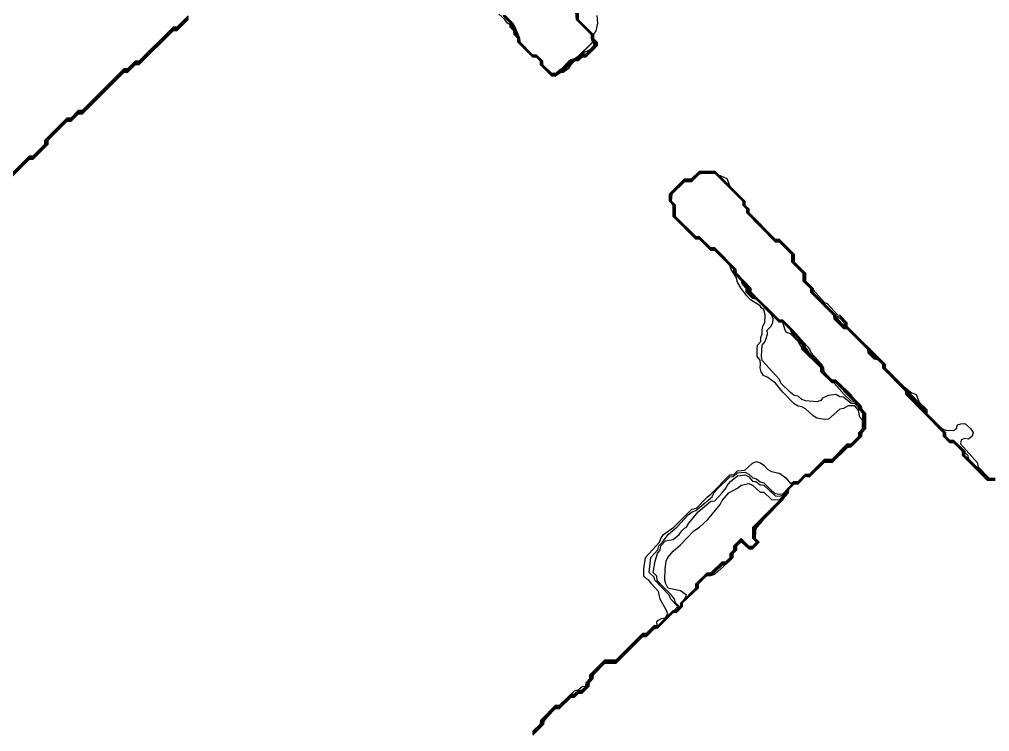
# Model space of a CAD drawing. Header units: metres. Extents: x 1651473 to 1651602, y 8211833 to 8211967.
# Drawn here: x 1651522.72 to 1651541.57, y 8211860.74 to 8211874.58 of the extents above; entities that cross this region are included whole.
import ezdxf

# ---------------------------------------------------------------- set-up
doc = ezdxf.new("R2010")
doc.units = ezdxf.units.M
doc.header["$MEASUREMENT"] = 0
doc.layers.add('Contour_Line_Minor', color=7, linetype='Continuous')

msp = doc.modelspace()

# ---------------------------------------------------------------- linework, layer by layer
at = {"layer": 'Contour_Line_Minor', "color": 36, "true_color": 0x804000}
for points in [[(1651526, 8211874.646, 155), (1651525.779, 8211874.425, 155), (1651525.706, 8211874.425, 155), (1651525.043, 8211873.765, 155), (1651524.97, 8211873.763, 155), (1651524.822, 8211873.615, 155), (1651524.749, 8211873.615, 155), (1651523.939, 8211872.806, 155), (1651523.866, 8211872.805, 155), (1651523.718, 8211872.658, 155), (1651523.645, 8211872.657, 155), (1651523.209, 8211872.222, 155), (1651523.208, 8211872.148, 155), (1651522.982, 8211871.922, 155), (1651522.909, 8211871.922, 155), (1651522.467, 8211871.48, 155)], [(1651533.939, 8211874.651, 151), (1651533.952, 8211874.504, 151), (1651533.92, 8211874.356, 151), (1651533.876, 8211874.289, 151), (1651533.876, 8211874.209, 151), (1651533.947, 8211874.136, 151), (1651533.946, 8211874.062, 151), (1651533.729, 8211873.844, 151), (1651533.656, 8211873.844, 151), (1651533.582, 8211873.77, 151), (1651533.507, 8211873.768, 151), (1651533.434, 8211873.694, 151), (1651533.387, 8211873.62, 151), (1651533.288, 8211873.548, 151), (1651533.242, 8211873.547, 151), (1651533.14, 8211873.475, 151), (1651533.067, 8211873.475, 151), (1651532.847, 8211873.694, 151), (1651532.847, 8211873.768, 151), (1651532.772, 8211873.842, 151), (1651532.699, 8211873.843, 151), (1651532.405, 8211874.136, 151), (1651532.405, 8211874.209, 151), (1651532.332, 8211874.283, 151), (1651532.331, 8211874.356, 151), (1651532.257, 8211874.43, 151), (1651532.257, 8211874.469, 151), (1651532.207, 8211874.504, 151), (1651532.157, 8211874.577, 151), (1651532.036, 8211874.677, 151)], [(1651533.576, 8211874.725, 151.5), (1651533.578, 8211874.577, 151.5), (1651533.871, 8211874.283, 151.5), (1651533.87, 8211874.209, 151.5), (1651533.935, 8211874.136, 151.5), (1651533.935, 8211874.062, 151.5), (1651533.729, 8211873.856, 151.5), (1651533.656, 8211873.856, 151.5), (1651533.582, 8211873.782, 151.5), (1651533.492, 8211873.768, 151.5), (1651533.288, 8211873.563, 151.5), (1651533.214, 8211873.553, 151.5), (1651533.14, 8211873.481, 151.5), (1651533.067, 8211873.481, 151.5), (1651532.852, 8211873.694, 151.5), (1651532.852, 8211873.768, 151.5), (1651532.772, 8211873.848, 151.5), (1651532.699, 8211873.848, 151.5), (1651532.411, 8211874.136, 151.5), (1651532.41, 8211874.209, 151.5), (1651532.344, 8211874.283, 151.5), (1651532.338, 8211874.356, 151.5), (1651532.27, 8211874.43, 151.5), (1651532.263, 8211874.504, 151.5), (1651532.116, 8211874.651, 151.5)], [(1651533.569, 8211874.725, 152), (1651533.573, 8211874.577, 152), (1651533.865, 8211874.283, 152), (1651533.865, 8211874.209, 152), (1651533.924, 8211874.136, 152), (1651533.924, 8211874.062, 152), (1651533.729, 8211873.868, 152), (1651533.656, 8211873.868, 152), (1651533.582, 8211873.794, 152), (1651533.477, 8211873.768, 152), (1651533.288, 8211873.578, 152), (1651533.214, 8211873.559, 152), (1651533.14, 8211873.487, 152), (1651533.067, 8211873.487, 152), (1651532.858, 8211873.694, 152), (1651532.858, 8211873.768, 152), (1651532.772, 8211873.853, 152), (1651532.699, 8211873.854, 152), (1651532.416, 8211874.136, 152), (1651532.416, 8211874.209, 152), (1651532.356, 8211874.283, 152), (1651532.344, 8211874.356, 152), (1651532.282, 8211874.43, 152), (1651532.27, 8211874.504, 152), (1651532.123, 8211874.651, 152)], [(1651533.561, 8211874.725, 152.5), (1651533.567, 8211874.577, 152.5), (1651533.859, 8211874.283, 152.5), (1651533.859, 8211874.209, 152.5), (1651533.913, 8211874.136, 152.5), (1651533.912, 8211874.062, 152.5), (1651533.729, 8211873.88, 152.5), (1651533.656, 8211873.88, 152.5), (1651533.582, 8211873.806, 152.5), (1651533.463, 8211873.768, 152.5), (1651533.288, 8211873.593, 152.5), (1651533.214, 8211873.565, 152.5), (1651533.14, 8211873.493, 152.5), (1651533.067, 8211873.493, 152.5), (1651532.863, 8211873.694, 152.5), (1651532.863, 8211873.768, 152.5), (1651532.772, 8211873.859, 152.5), (1651532.699, 8211873.859, 152.5), (1651532.422, 8211874.136, 152.5), (1651532.421, 8211874.209, 152.5), (1651532.404, 8211874.247, 152.5), (1651532.368, 8211874.283, 152.5), (1651532.35, 8211874.356, 152.5), (1651532.294, 8211874.43, 152.5), (1651532.276, 8211874.504, 152.5), (1651532.129, 8211874.651, 152.5)], [(1651533.554, 8211874.725, 153), (1651533.561, 8211874.577, 153), (1651533.853, 8211874.283, 153), (1651533.853, 8211874.209, 153), (1651533.901, 8211874.136, 153), (1651533.901, 8211874.062, 153), (1651533.729, 8211873.892, 153), (1651533.656, 8211873.892, 153), (1651533.582, 8211873.819, 153), (1651533.448, 8211873.768, 153), (1651533.288, 8211873.607, 153), (1651533.214, 8211873.572, 153), (1651533.14, 8211873.499, 153), (1651533.067, 8211873.499, 153), (1651532.869, 8211873.694, 153), (1651532.868, 8211873.768, 153), (1651532.772, 8211873.864, 153), (1651532.699, 8211873.864, 153), (1651532.427, 8211874.136, 153), (1651532.427, 8211874.209, 153), (1651532.404, 8211874.259, 153), (1651532.38, 8211874.283, 153), (1651532.357, 8211874.356, 153), (1651532.306, 8211874.43, 153), (1651532.283, 8211874.504, 153), (1651532.136, 8211874.651, 153)], [(1651533.547, 8211874.725, 153.5), (1651533.555, 8211874.577, 153.5), (1651533.848, 8211874.283, 153.5), (1651533.847, 8211874.209, 153.5), (1651533.89, 8211874.136, 153.5), (1651533.889, 8211874.062, 153.5), (1651533.729, 8211873.904, 153.5), (1651533.656, 8211873.904, 153.5), (1651533.582, 8211873.831, 153.5), (1651533.433, 8211873.768, 153.5), (1651533.286, 8211873.62, 153.5), (1651533.214, 8211873.578, 153.5), (1651533.14, 8211873.505, 153.5), (1651533.067, 8211873.505, 153.5), (1651532.874, 8211873.694, 153.5), (1651532.874, 8211873.768, 153.5), (1651532.772, 8211873.869, 153.5), (1651532.699, 8211873.87, 153.5), (1651532.432, 8211874.136, 153.5), (1651532.432, 8211874.209, 153.5), (1651532.363, 8211874.356, 153.5), (1651532.289, 8211874.504, 153.5), (1651532.142, 8211874.651, 153.5)], [(1651533.54, 8211874.725, 154), (1651533.55, 8211874.577, 154), (1651533.842, 8211874.283, 154), (1651533.842, 8211874.209, 154), (1651533.878, 8211874.136, 154), (1651533.878, 8211874.062, 154), (1651533.803, 8211873.988, 154), (1651533.656, 8211873.916, 154), (1651533.58, 8211873.841, 154), (1651533.422, 8211873.768, 154), (1651533.275, 8211873.62, 154), (1651533.214, 8211873.584, 154), (1651533.14, 8211873.511, 154), (1651533.067, 8211873.512, 154), (1651532.88, 8211873.694, 154), (1651532.879, 8211873.768, 154), (1651532.772, 8211873.875, 154), (1651532.699, 8211873.875, 154), (1651532.438, 8211874.136, 154), (1651532.437, 8211874.209, 154), (1651532.37, 8211874.356, 154), (1651532.295, 8211874.504, 154), (1651532.149, 8211874.651, 154)], [(1651533.532, 8211874.725, 154.5), (1651533.544, 8211874.577, 154.5), (1651533.836, 8211874.283, 154.5), (1651533.836, 8211874.209, 154.5), (1651533.867, 8211874.136, 154.5), (1651533.571, 8211873.841, 154.5), (1651533.41, 8211873.768, 154.5), (1651533.265, 8211873.62, 154.5), (1651533.214, 8211873.591, 154.5), (1651533.14, 8211873.518, 154.5), (1651533.067, 8211873.518, 154.5), (1651532.885, 8211873.694, 154.5), (1651532.885, 8211873.768, 154.5), (1651532.772, 8211873.88, 154.5), (1651532.699, 8211873.881, 154.5), (1651532.443, 8211874.136, 154.5), (1651532.443, 8211874.209, 154.5), (1651532.344, 8211874.43, 154.5), (1651532.302, 8211874.504, 154.5), (1651532.155, 8211874.651, 154.5)], [(1651533.525, 8211874.725, 155), (1651533.538, 8211874.577, 155), (1651533.83, 8211874.283, 155), (1651533.83, 8211874.209, 155), (1651533.856, 8211874.136, 155), (1651533.561, 8211873.841, 155), (1651533.508, 8211873.812, 155), (1651533.435, 8211873.794, 155), (1651533.399, 8211873.768, 155), (1651533.254, 8211873.62, 155), (1651533.214, 8211873.597, 155), (1651533.14, 8211873.524, 155), (1651533.067, 8211873.524, 155), (1651532.89, 8211873.694, 155), (1651532.89, 8211873.768, 155), (1651532.772, 8211873.886, 155), (1651532.699, 8211873.886, 155), (1651532.449, 8211874.136, 155), (1651532.448, 8211874.209, 155), (1651532.357, 8211874.43, 155), (1651532.308, 8211874.504, 155), (1651532.162, 8211874.651, 155)], [(1651526, 8211874.638, 154.5), (1651525.779, 8211874.417, 154.5), (1651525.706, 8211874.417, 154.5), (1651525.043, 8211873.756, 154.5), (1651524.97, 8211873.754, 154.5), (1651524.822, 8211873.607, 154.5), (1651524.749, 8211873.606, 154.5), (1651523.939, 8211872.798, 154.5), (1651523.866, 8211872.797, 154.5), (1651523.718, 8211872.649, 154.5), (1651523.645, 8211872.649, 154.5), (1651523.217, 8211872.222, 154.5), (1651523.217, 8211872.148, 154.5), (1651522.982, 8211871.914, 154.5), (1651522.909, 8211871.913, 154.5), (1651522.467, 8211871.472, 154.5)], [(1651526, 8211874.629, 154), (1651525.779, 8211874.409, 154), (1651525.706, 8211874.408, 154), (1651525.043, 8211873.747, 154), (1651524.97, 8211873.746, 154), (1651524.822, 8211873.599, 154), (1651524.749, 8211873.598, 154), (1651523.939, 8211872.79, 154), (1651523.866, 8211872.789, 154), (1651523.718, 8211872.641, 154), (1651523.645, 8211872.641, 154), (1651523.226, 8211872.222, 154), (1651523.225, 8211872.148, 154), (1651522.982, 8211871.905, 154), (1651522.909, 8211871.905, 154), (1651522.467, 8211871.464, 154)], [(1651526, 8211874.621, 153.5), (1651525.779, 8211874.4, 153.5), (1651525.706, 8211874.4, 153.5), (1651525.043, 8211873.739, 153.5), (1651524.97, 8211873.738, 153.5), (1651524.822, 8211873.59, 153.5), (1651524.749, 8211873.59, 153.5), (1651523.939, 8211872.781, 153.5), (1651523.866, 8211872.78, 153.5), (1651523.718, 8211872.633, 153.5), (1651523.645, 8211872.633, 153.5), (1651523.234, 8211872.222, 153.5), (1651523.234, 8211872.148, 153.5), (1651522.982, 8211871.897, 153.5), (1651522.909, 8211871.897, 153.5), (1651522.467, 8211871.456, 153.5)], [(1651526, 8211874.612, 153), (1651525.779, 8211874.392, 153), (1651525.706, 8211874.392, 153), (1651525.043, 8211873.73, 153), (1651524.97, 8211873.729, 153), (1651524.822, 8211873.582, 153), (1651524.749, 8211873.581, 153), (1651523.939, 8211872.773, 153), (1651523.866, 8211872.772, 153), (1651523.718, 8211872.625, 153), (1651523.645, 8211872.625, 153), (1651523.242, 8211872.222, 153), (1651523.242, 8211872.148, 153), (1651522.982, 8211871.888, 153), (1651522.909, 8211871.888, 153), (1651522.467, 8211871.448, 153)], [(1651526, 8211874.604, 152.5), (1651525.779, 8211874.383, 152.5), (1651525.706, 8211874.383, 152.5), (1651525.043, 8211873.722, 152.5), (1651524.97, 8211873.721, 152.5), (1651524.822, 8211873.573, 152.5), (1651524.749, 8211873.573, 152.5), (1651523.939, 8211872.764, 152.5), (1651523.866, 8211872.764, 152.5), (1651523.718, 8211872.617, 152.5), (1651523.645, 8211872.616, 152.5), (1651523.251, 8211872.222, 152.5), (1651523.25, 8211872.148, 152.5), (1651522.982, 8211871.88, 152.5), (1651522.909, 8211871.88, 152.5), (1651522.467, 8211871.439, 152.5)], [(1651526, 8211874.596, 152), (1651525.779, 8211874.375, 152), (1651525.706, 8211874.375, 152), (1651525.043, 8211873.713, 152), (1651524.97, 8211873.712, 152), (1651524.822, 8211873.565, 152), (1651524.749, 8211873.565, 152), (1651523.939, 8211872.756, 152), (1651523.866, 8211872.756, 152), (1651523.718, 8211872.608, 152), (1651523.645, 8211872.608, 152), (1651523.259, 8211872.222, 152), (1651523.259, 8211872.148, 152), (1651522.982, 8211871.872, 152), (1651522.909, 8211871.871, 152), (1651522.467, 8211871.431, 152)], [(1651526, 8211874.587, 151.5), (1651525.779, 8211874.367, 151.5), (1651525.706, 8211874.367, 151.5), (1651525.043, 8211873.704, 151.5), (1651524.97, 8211873.704, 151.5), (1651524.822, 8211873.557, 151.5), (1651524.749, 8211873.556, 151.5), (1651523.939, 8211872.747, 151.5), (1651523.866, 8211872.747, 151.5), (1651523.718, 8211872.6, 151.5), (1651523.645, 8211872.6, 151.5), (1651523.267, 8211872.222, 151.5), (1651523.267, 8211872.148, 151.5), (1651522.982, 8211871.863, 151.5), (1651522.909, 8211871.863, 151.5), (1651522.467, 8211871.423, 151.5)], [(1651526, 8211874.579, 151), (1651525.779, 8211874.358, 151), (1651525.706, 8211874.358, 151), (1651525.043, 8211873.696, 151), (1651524.97, 8211873.695, 151), (1651524.822, 8211873.548, 151), (1651524.749, 8211873.548, 151), (1651523.939, 8211872.739, 151), (1651523.866, 8211872.739, 151), (1651523.718, 8211872.592, 151), (1651523.645, 8211872.592, 151), (1651523.276, 8211872.222, 151), (1651523.276, 8211872.148, 151), (1651522.982, 8211871.855, 151), (1651522.909, 8211871.855, 151), (1651522.467, 8211871.415, 151)], [(1651532.694, 8211860.739, 151), (1651532.846, 8211860.891, 151), (1651532.851, 8211860.96, 151), (1651533.14, 8211861.251, 151), (1651533.214, 8211861.251, 151), (1651533.508, 8211861.533, 151), (1651533.581, 8211861.549, 151), (1651533.656, 8211861.616, 151), (1651533.729, 8211861.623, 151), (1651533.731, 8211861.696, 151), (1651533.805, 8211861.769, 151), (1651533.806, 8211861.843, 151), (1651534.097, 8211862.134, 151), (1651534.318, 8211862.134, 151), (1651534.833, 8211862.65, 151), (1651534.907, 8211862.65, 151), (1651535.054, 8211862.798, 151), (1651535.112, 8211862.8, 151), (1651535.107, 8211862.874, 151), (1651535.128, 8211862.901, 151), (1651535.201, 8211862.937, 151), (1651535.275, 8211862.947, 151), (1651535.319, 8211863.021, 151), (1651535.296, 8211863.094, 151), (1651535.171, 8211863.315, 151), (1651535.141, 8211863.462, 151), (1651535.002, 8211863.61, 151), (1651534.951, 8211863.683, 151), (1651534.907, 8211863.706, 151), (1651534.858, 8211863.757, 151), (1651534.855, 8211863.904, 151), (1651534.887, 8211864.125, 151), (1651535.157, 8211864.419, 151), (1651535.182, 8211864.493, 151), (1651535.238, 8211864.567, 151), (1651535.436, 8211864.714, 151), (1651535.79, 8211865.064, 151), (1651535.875, 8211865.082, 151), (1651536.085, 8211865.292, 151), (1651536.158, 8211865.351, 151), (1651536.526, 8211865.726, 151), (1651536.6, 8211865.73, 151), (1651536.674, 8211865.804, 151), (1651536.817, 8211865.818, 151), (1651536.968, 8211865.956, 151), (1651537.042, 8211865.985, 151), (1651537.121, 8211865.965, 151), (1651537.189, 8211865.917, 151), (1651537.262, 8211865.834, 151), (1651537.336, 8211865.791, 151), (1651537.483, 8211865.761, 151), (1651537.518, 8211865.744, 151), (1651537.615, 8211865.671, 151), (1651537.704, 8211865.559, 151), (1651537.778, 8211865.597, 151), (1651537.851, 8211865.596, 151), (1651537.998, 8211865.743, 151), (1651538.072, 8211865.742, 151), (1651538.367, 8211866.036, 151), (1651538.514, 8211866.036, 151), (1651538.808, 8211866.331, 151), (1651538.882, 8211866.331, 151), (1651539.031, 8211866.48, 151), (1651539.031, 8211866.554, 151), (1651539.104, 8211866.628, 151), (1651539.103, 8211866.792, 151), (1651539.051, 8211866.848, 151), (1651539.029, 8211866.977, 151), (1651538.955, 8211867.07, 151), (1651538.824, 8211867.069, 151), (1651538.735, 8211867.02, 151), (1651538.661, 8211867.004, 151), (1651538.44, 8211866.809, 151), (1651538.367, 8211866.807, 151), (1651538.219, 8211866.831, 151), (1651538.146, 8211866.876, 151), (1651537.998, 8211867.012, 151), (1651537.925, 8211867.052, 151), (1651537.851, 8211867.063, 151), (1651537.778, 8211867.107, 151), (1651537.557, 8211867.334, 151), (1651537.415, 8211867.511, 151), (1651537.262, 8211867.617, 151), (1651537.179, 8211867.658, 151), (1651537.135, 8211867.732, 151), (1651537.116, 8211867.805, 151), (1651537.123, 8211867.879, 151), (1651537.115, 8211867.956, 151), (1651537.058, 8211868.026, 151), (1651537.058, 8211868.173, 151), (1651537.065, 8211868.247, 151), (1651537.129, 8211868.321, 151), (1651537.128, 8211868.394, 151), (1651537.152, 8211868.468, 151), (1651537.153, 8211868.541, 151), (1651537.169, 8211868.615, 151), (1651537.203, 8211868.689, 151), (1651537.213, 8211868.836, 151), (1651537.189, 8211868.935, 151), (1651537.132, 8211868.983, 151), (1651537.115, 8211869.013, 151), (1651536.927, 8211869.13, 151), (1651536.858, 8211869.204, 151), (1651536.747, 8211869.351, 151), (1651536.674, 8211869.474, 151), (1651536.649, 8211869.572, 151), (1651536.555, 8211869.719, 151), (1651536.526, 8211869.793, 151), (1651536.232, 8211870.088, 151), (1651536.158, 8211870.089, 151), (1651535.937, 8211870.309, 151), (1651535.864, 8211870.309, 151), (1651535.425, 8211870.75, 151), (1651535.424, 8211870.97, 151), (1651535.351, 8211871.044, 151), (1651535.351, 8211871.191, 151), (1651535.643, 8211871.483, 151), (1651535.79, 8211871.484, 151), (1651535.937, 8211871.631, 151), (1651536.232, 8211871.632, 151), (1651536.305, 8211871.559, 151), (1651536.469, 8211871.486, 151), (1651536.526, 8211871.339, 151), (1651536.82, 8211871.044, 151), (1651536.82, 8211870.97, 151), (1651536.894, 8211870.897, 151), (1651536.894, 8211870.823, 151), (1651537.41, 8211870.306, 151), (1651537.483, 8211870.306, 151), (1651537.775, 8211870.014, 151), (1651537.775, 8211869.866, 151), (1651537.996, 8211869.646, 151), (1651537.996, 8211869.498, 151), (1651538.144, 8211869.351, 151), (1651538.146, 8211869.321, 151), (1651538.367, 8211869.075, 151), (1651538.415, 8211869.057, 151), (1651538.621, 8211868.836, 151), (1651538.661, 8211868.832, 151), (1651538.799, 8211868.689, 151), (1651538.802, 8211868.615, 151), (1651539.543, 8211867.879, 151), (1651539.544, 8211867.805, 151), (1651539.912, 8211867.436, 151), (1651540.06, 8211867.321, 151), (1651540.146, 8211867.29, 151), (1651540.206, 8211867.143, 151), (1651540.352, 8211866.996, 151), (1651540.353, 8211866.922, 151), (1651540.648, 8211866.627, 151), (1651540.722, 8211866.597, 151), (1651540.869, 8211866.587, 151), (1651540.932, 8211866.628, 151), (1651540.951, 8211866.701, 151), (1651541.016, 8211866.722, 151), (1651541.09, 8211866.728, 151), (1651541.204, 8211866.628, 151), (1651541.256, 8211866.554, 151), (1651541.237, 8211866.479, 151), (1651541.164, 8211866.423, 151), (1651541.09, 8211866.434, 151), (1651541.024, 8211866.407, 151), (1651541.009, 8211866.333, 151), (1651541.338, 8211865.965, 151), (1651541.347, 8211865.891, 151), (1651541.561, 8211865.671, 151), (1651541.679, 8211865.666, 151)], [(1651532.699, 8211860.731, 151.5), (1651532.854, 8211860.886, 151.5), (1651532.86, 8211860.96, 151.5), (1651533.14, 8211861.243, 151.5), (1651533.214, 8211861.243, 151.5), (1651533.435, 8211861.464, 151.5), (1651533.508, 8211861.474, 151.5), (1651533.582, 8211861.54, 151.5), (1651533.656, 8211861.548, 151.5), (1651533.737, 8211861.622, 151.5), (1651533.739, 8211861.696, 151.5), (1651533.813, 8211861.769, 151.5), (1651533.814, 8211861.843, 151.5), (1651534.097, 8211862.125, 151.5), (1651534.318, 8211862.126, 151.5), (1651534.833, 8211862.642, 151.5), (1651534.907, 8211862.643, 151.5), (1651535.054, 8211862.791, 151.5), (1651535.128, 8211862.795, 151.5), (1651535.422, 8211863.09, 151.5), (1651535.447, 8211863.094, 151.5), (1651535.514, 8211863.168, 151.5), (1651535.378, 8211863.315, 151.5), (1651535.349, 8211863.389, 151.5), (1651535.069, 8211863.683, 151.5), (1651535.054, 8211863.738, 151.5), (1651534.959, 8211863.83, 151.5), (1651534.992, 8211864.125, 151.5), (1651535.128, 8211864.272, 151.5), (1651535.149, 8211864.346, 151.5), (1651535.219, 8211864.419, 151.5), (1651535.328, 8211864.567, 151.5), (1651535.496, 8211864.715, 151.5), (1651535.717, 8211864.952, 151.5), (1651535.791, 8211865.008, 151.5), (1651535.864, 8211865.033, 151.5), (1651536.18, 8211865.303, 151.5), (1651536.218, 8211865.376, 151.5), (1651536.283, 8211865.45, 151.5), (1651536.526, 8211865.688, 151.5), (1651536.6, 8211865.698, 151.5), (1651536.674, 8211865.77, 151.5), (1651536.821, 8211865.78, 151.5), (1651536.894, 8211865.744, 151.5), (1651536.972, 8211865.671, 151.5), (1651537.042, 8211865.652, 151.5), (1651537.115, 8211865.591, 151.5), (1651537.189, 8211865.574, 151.5), (1651537.336, 8211865.426, 151.5), (1651537.41, 8211865.368, 151.5), (1651537.483, 8211865.351, 151.5), (1651537.557, 8211865.357, 151.5), (1651537.778, 8211865.591, 151.5), (1651537.851, 8211865.591, 151.5), (1651537.998, 8211865.738, 151.5), (1651538.072, 8211865.735, 151.5), (1651538.367, 8211866.028, 151.5), (1651538.514, 8211866.027, 151.5), (1651538.808, 8211866.322, 151.5), (1651538.882, 8211866.323, 151.5), (1651539.038, 8211866.48, 151.5), (1651539.039, 8211866.554, 151.5), (1651539.112, 8211866.628, 151.5), (1651539.109, 8211866.922, 151.5), (1651539.038, 8211866.996, 151.5), (1651539.029, 8211867.037, 151.5), (1651538.955, 8211867.112, 151.5), (1651538.882, 8211867.112, 151.5), (1651538.735, 8211867.236, 151.5), (1651538.661, 8211867.246, 151.5), (1651538.587, 8211867.291, 151.5), (1651538.44, 8211867.272, 151.5), (1651538.324, 8211867.216, 151.5), (1651538.293, 8211867.175, 151.5), (1651538.219, 8211867.146, 151.5), (1651537.998, 8211867.168, 151.5), (1651537.925, 8211867.195, 151.5), (1651537.851, 8211867.255, 151.5), (1651537.778, 8211867.269, 151.5), (1651537.704, 8211867.327, 151.5), (1651537.52, 8211867.511, 151.5), (1651537.494, 8211867.584, 151.5), (1651537.155, 8211867.953, 151.5), (1651537.14, 8211868.026, 151.5), (1651537.153, 8211868.247, 151.5), (1651537.214, 8211868.321, 151.5), (1651537.241, 8211868.394, 151.5), (1651537.258, 8211868.468, 151.5), (1651537.253, 8211868.541, 151.5), (1651537.332, 8211868.615, 151.5), (1651537.364, 8211868.689, 151.5), (1651537.371, 8211868.762, 151.5), (1651537.338, 8211868.836, 151.5), (1651537.042, 8211869.136, 151.5), (1651536.968, 8211869.153, 151.5), (1651536.845, 8211869.277, 151.5), (1651536.841, 8211869.351, 151.5), (1651536.771, 8211869.425, 151.5), (1651536.753, 8211869.498, 151.5), (1651536.607, 8211869.646, 151.5), (1651536.604, 8211869.719, 151.5), (1651536.387, 8211869.94, 151.5), (1651536.232, 8211870.095, 151.5), (1651536.158, 8211870.095, 151.5), (1651535.937, 8211870.314, 151.5), (1651535.864, 8211870.316, 151.5), (1651535.43, 8211870.75, 151.5), (1651535.43, 8211870.97, 151.5), (1651535.356, 8211871.044, 151.5), (1651535.358, 8211871.191, 151.5), (1651535.643, 8211871.476, 151.5), (1651535.79, 8211871.477, 151.5), (1651535.937, 8211871.624, 151.5), (1651536.232, 8211871.627, 151.5), (1651536.814, 8211871.044, 151.5), (1651536.815, 8211870.97, 151.5), (1651536.888, 8211870.897, 151.5), (1651536.889, 8211870.823, 151.5), (1651537.41, 8211870.3, 151.5), (1651537.483, 8211870.299, 151.5), (1651537.768, 8211870.014, 151.5), (1651537.769, 8211869.866, 151.5), (1651537.99, 8211869.646, 151.5), (1651537.99, 8211869.498, 151.5), (1651538.137, 8211869.351, 151.5), (1651538.142, 8211869.277, 151.5), (1651538.582, 8211868.836, 151.5), (1651538.587, 8211868.816, 151.5), (1651538.661, 8211868.801, 151.5), (1651538.771, 8211868.689, 151.5), (1651538.782, 8211868.615, 151.5), (1651538.808, 8211868.607, 151.5), (1651539.176, 8211868.24, 151.5), (1651539.242, 8211868.173, 151.5), (1651539.25, 8211868.14, 151.5), (1651539.363, 8211868.026, 151.5), (1651539.397, 8211868.017, 151.5), (1651539.537, 8211867.879, 151.5), (1651539.538, 8211867.805, 151.5), (1651540.337, 8211866.996, 151.5), (1651540.347, 8211866.922, 151.5), (1651540.716, 8211866.554, 151.5), (1651540.716, 8211866.48, 151.5), (1651540.796, 8211866.401, 151.5), (1651540.869, 8211866.401, 151.5), (1651541.09, 8211866.186, 151.5), (1651541.09, 8211866.164, 151.5), (1651541.144, 8211866.112, 151.5), (1651541.163, 8211866.039, 151.5), (1651541.532, 8211865.669, 151.5), (1651541.679, 8211865.66, 151.5)], [(1651532.699, 8211860.723, 152), (1651532.862, 8211860.886, 152), (1651532.869, 8211860.96, 152), (1651533.14, 8211861.235, 152), (1651533.214, 8211861.235, 152), (1651533.435, 8211861.456, 152), (1651533.508, 8211861.465, 152), (1651533.582, 8211861.532, 152), (1651533.656, 8211861.539, 152), (1651533.746, 8211861.622, 152), (1651533.748, 8211861.696, 152), (1651533.821, 8211861.769, 152), (1651533.823, 8211861.843, 152), (1651534.097, 8211862.117, 152), (1651534.318, 8211862.119, 152), (1651534.833, 8211862.634, 152), (1651534.907, 8211862.635, 152), (1651535.054, 8211862.783, 152), (1651535.128, 8211862.79, 152), (1651535.422, 8211863.085, 152), (1651535.478, 8211863.094, 152), (1651535.548, 8211863.168, 152), (1651535.473, 8211863.242, 152), (1651535.448, 8211863.315, 152), (1651535.392, 8211863.389, 152), (1651535.171, 8211863.61, 152), (1651535.113, 8211863.683, 152), (1651535.105, 8211863.757, 152), (1651535.034, 8211863.83, 152), (1651535.076, 8211864.051, 152), (1651535.118, 8211864.198, 152), (1651535.174, 8211864.272, 152), (1651535.183, 8211864.346, 152), (1651535.275, 8211864.445, 152), (1651535.422, 8211864.47, 152), (1651535.542, 8211864.567, 152), (1651535.593, 8211864.64, 152), (1651535.643, 8211864.692, 152), (1651535.683, 8211864.714, 152), (1651535.729, 8211864.787, 152), (1651535.91, 8211865.008, 152), (1651536.158, 8211865.219, 152), (1651536.232, 8211865.225, 152), (1651536.379, 8211865.376, 152), (1651536.453, 8211865.475, 152), (1651536.471, 8211865.523, 152), (1651536.54, 8211865.597, 152), (1651536.674, 8211865.712, 152), (1651536.821, 8211865.731, 152), (1651536.894, 8211865.692, 152), (1651536.968, 8211865.607, 152), (1651537.028, 8211865.597, 152), (1651537.115, 8211865.534, 152), (1651537.189, 8211865.527, 152), (1651537.41, 8211865.318, 152), (1651537.483, 8211865.315, 152), (1651537.557, 8211865.331, 152), (1651537.63, 8211865.402, 152), (1651537.641, 8211865.45, 152), (1651537.778, 8211865.585, 152), (1651537.851, 8211865.586, 152), (1651537.998, 8211865.732, 152), (1651538.072, 8211865.728, 152), (1651538.367, 8211866.02, 152), (1651538.514, 8211866.019, 152), (1651538.808, 8211866.313, 152), (1651538.882, 8211866.316, 152), (1651539.046, 8211866.48, 152), (1651539.047, 8211866.554, 152), (1651539.12, 8211866.628, 152), (1651539.117, 8211866.922, 152), (1651539.047, 8211866.996, 152), (1651539.031, 8211867.069, 152), (1651538.955, 8211867.145, 152), (1651538.882, 8211867.158, 152), (1651538.745, 8211867.29, 152), (1651538.552, 8211867.511, 152), (1651538.514, 8211867.513, 152), (1651538.294, 8211867.732, 152), (1651538.293, 8211867.806, 152), (1651537.925, 8211868.173, 152), (1651537.925, 8211868.202, 152), (1651537.851, 8211868.321, 152), (1651537.704, 8211868.47, 152), (1651537.63, 8211868.491, 152), (1651537.603, 8211868.541, 152), (1651537.553, 8211868.689, 152), (1651537.483, 8211868.692, 152), (1651537.042, 8211869.143, 152), (1651536.968, 8211869.177, 152), (1651536.869, 8211869.277, 152), (1651536.862, 8211869.351, 152), (1651536.796, 8211869.425, 152), (1651536.76, 8211869.498, 152), (1651536.614, 8211869.646, 152), (1651536.611, 8211869.719, 152), (1651536.539, 8211869.793, 152), (1651536.232, 8211870.101, 152), (1651536.158, 8211870.102, 152), (1651535.937, 8211870.32, 152), (1651535.864, 8211870.323, 152), (1651535.436, 8211870.75, 152), (1651535.435, 8211870.97, 152), (1651535.361, 8211871.044, 152), (1651535.365, 8211871.191, 152), (1651535.643, 8211871.468, 152), (1651535.79, 8211871.47, 152), (1651535.937, 8211871.617, 152), (1651536.232, 8211871.621, 152), (1651536.809, 8211871.044, 152), (1651536.809, 8211870.97, 152), (1651536.883, 8211870.897, 152), (1651536.883, 8211870.823, 152), (1651537.41, 8211870.294, 152), (1651537.483, 8211870.293, 152), (1651537.762, 8211870.014, 152), (1651537.763, 8211869.866, 152), (1651537.983, 8211869.646, 152), (1651537.984, 8211869.498, 152), (1651538.131, 8211869.351, 152), (1651538.136, 8211869.277, 152), (1651538.575, 8211868.836, 152), (1651538.587, 8211868.794, 152), (1651538.661, 8211868.771, 152), (1651538.742, 8211868.689, 152), (1651538.762, 8211868.615, 152), (1651538.808, 8211868.601, 152), (1651539.235, 8211868.173, 152), (1651539.25, 8211868.114, 152), (1651539.264, 8211868.1, 152), (1651539.337, 8211868.026, 152), (1651539.397, 8211868.011, 152), (1651539.53, 8211867.879, 152), (1651539.531, 8211867.805, 152), (1651539.974, 8211867.364, 152), (1651539.986, 8211867.333, 152), (1651540.322, 8211866.996, 152), (1651540.341, 8211866.922, 152), (1651540.709, 8211866.554, 152), (1651540.71, 8211866.48, 152), (1651540.796, 8211866.395, 152), (1651540.869, 8211866.395, 152), (1651541.083, 8211866.186, 152), (1651541.084, 8211866.112, 152), (1651541.532, 8211865.663, 152), (1651541.679, 8211865.655, 152)], [(1651532.699, 8211860.714, 152.5), (1651532.871, 8211860.886, 152.5), (1651532.878, 8211860.96, 152.5), (1651533.14, 8211861.227, 152.5), (1651533.214, 8211861.227, 152.5), (1651533.435, 8211861.447, 152.5), (1651533.508, 8211861.456, 152.5), (1651533.582, 8211861.524, 152.5), (1651533.656, 8211861.53, 152.5), (1651533.754, 8211861.622, 152.5), (1651533.756, 8211861.696, 152.5), (1651533.83, 8211861.769, 152.5), (1651533.831, 8211861.843, 152.5), (1651534.097, 8211862.109, 152.5), (1651534.318, 8211862.111, 152.5), (1651534.833, 8211862.626, 152.5), (1651534.907, 8211862.627, 152.5), (1651535.054, 8211862.775, 152.5), (1651535.128, 8211862.784, 152.5), (1651535.422, 8211863.079, 152.5), (1651535.496, 8211863.092, 152.5), (1651535.572, 8211863.168, 152.5), (1651535.571, 8211863.242, 152.5), (1651535.644, 8211863.315, 152.5), (1651535.682, 8211863.389, 152.5), (1651535.569, 8211863.477, 152.5), (1651535.349, 8211863.52, 152.5), (1651535.324, 8211863.536, 152.5), (1651535.285, 8211863.61, 152.5), (1651535.266, 8211863.683, 152.5), (1651535.267, 8211863.904, 152.5), (1651535.291, 8211864.051, 152.5), (1651535.318, 8211864.125, 152.5), (1651535.422, 8211864.246, 152.5), (1651535.569, 8211864.367, 152.5), (1651535.829, 8211864.64, 152.5), (1651535.937, 8211864.71, 152.5), (1651536.101, 8211864.861, 152.5), (1651536.336, 8211865.155, 152.5), (1651536.379, 8211865.23, 152.5), (1651536.509, 8211865.376, 152.5), (1651536.674, 8211865.469, 152.5), (1651536.747, 8211865.525, 152.5), (1651536.894, 8211865.561, 152.5), (1651536.968, 8211865.531, 152.5), (1651537.115, 8211865.394, 152.5), (1651537.189, 8211865.393, 152.5), (1651537.336, 8211865.252, 152.5), (1651537.483, 8211865.24, 152.5), (1651537.63, 8211865.377, 152.5), (1651537.647, 8211865.45, 152.5), (1651537.778, 8211865.58, 152.5), (1651537.851, 8211865.581, 152.5), (1651537.998, 8211865.727, 152.5), (1651538.072, 8211865.721, 152.5), (1651538.367, 8211866.012, 152.5), (1651538.514, 8211866.011, 152.5), (1651538.808, 8211866.304, 152.5), (1651538.882, 8211866.308, 152.5), (1651539.054, 8211866.48, 152.5), (1651539.056, 8211866.554, 152.5), (1651539.127, 8211866.628, 152.5), (1651539.125, 8211866.922, 152.5), (1651539.056, 8211866.996, 152.5), (1651539.039, 8211867.069, 152.5), (1651538.879, 8211867.216, 152.5), (1651538.587, 8211867.518, 152.5), (1651538.514, 8211867.522, 152.5), (1651538.305, 8211867.732, 152.5), (1651538.303, 8211867.805, 152.5), (1651538.293, 8211867.819, 152.5), (1651537.941, 8211868.173, 152.5), (1651537.938, 8211868.247, 152.5), (1651537.731, 8211868.468, 152.5), (1651537.711, 8211868.541, 152.5), (1651537.557, 8211868.696, 152.5), (1651537.483, 8211868.7, 152.5), (1651537.042, 8211869.15, 152.5), (1651536.968, 8211869.201, 152.5), (1651536.894, 8211869.277, 152.5), (1651536.882, 8211869.351, 152.5), (1651536.766, 8211869.498, 152.5), (1651536.62, 8211869.646, 152.5), (1651536.618, 8211869.719, 152.5), (1651536.546, 8211869.793, 152.5), (1651536.232, 8211870.108, 152.5), (1651536.158, 8211870.108, 152.5), (1651535.937, 8211870.325, 152.5), (1651535.864, 8211870.329, 152.5), (1651535.441, 8211870.75, 152.5), (1651535.44, 8211870.97, 152.5), (1651535.367, 8211871.044, 152.5), (1651535.372, 8211871.191, 152.5), (1651535.643, 8211871.461, 152.5), (1651535.79, 8211871.463, 152.5), (1651535.937, 8211871.61, 152.5), (1651536.232, 8211871.615, 152.5), (1651536.803, 8211871.044, 152.5), (1651536.804, 8211870.97, 152.5), (1651536.877, 8211870.897, 152.5), (1651536.878, 8211870.823, 152.5), (1651537.41, 8211870.287, 152.5), (1651537.483, 8211870.286, 152.5), (1651537.755, 8211870.014, 152.5), (1651537.757, 8211869.866, 152.5), (1651537.977, 8211869.646, 152.5), (1651537.978, 8211869.498, 152.5), (1651538.125, 8211869.351, 152.5), (1651538.129, 8211869.277, 152.5), (1651538.569, 8211868.836, 152.5), (1651538.587, 8211868.773, 152.5), (1651538.617, 8211868.762, 152.5), (1651538.735, 8211868.639, 152.5), (1651538.742, 8211868.615, 152.5), (1651538.808, 8211868.594, 152.5), (1651539.229, 8211868.173, 152.5), (1651539.246, 8211868.1, 152.5), (1651539.323, 8211868.022, 152.5), (1651539.397, 8211868.004, 152.5), (1651539.523, 8211867.879, 152.5), (1651539.525, 8211867.805, 152.5), (1651539.967, 8211867.364, 152.5), (1651539.986, 8211867.316, 152.5), (1651540.306, 8211866.996, 152.5), (1651540.334, 8211866.922, 152.5), (1651540.703, 8211866.554, 152.5), (1651540.703, 8211866.48, 152.5), (1651540.796, 8211866.389, 152.5), (1651540.869, 8211866.389, 152.5), (1651541.076, 8211866.186, 152.5), (1651541.077, 8211866.112, 152.5), (1651541.516, 8211865.671, 152.5), (1651541.532, 8211865.657, 152.5), (1651541.679, 8211865.65, 152.5)], [(1651532.699, 8211860.706, 153), (1651532.879, 8211860.886, 153), (1651532.887, 8211860.96, 153), (1651533.14, 8211861.219, 153), (1651533.214, 8211861.219, 153), (1651533.435, 8211861.439, 153), (1651533.508, 8211861.447, 153), (1651533.582, 8211861.515, 153), (1651533.656, 8211861.521, 153), (1651533.762, 8211861.622, 153), (1651533.765, 8211861.696, 153), (1651533.838, 8211861.769, 153), (1651533.84, 8211861.843, 153), (1651534.097, 8211862.101, 153), (1651534.318, 8211862.103, 153), (1651534.833, 8211862.618, 153), (1651534.907, 8211862.619, 153), (1651535.054, 8211862.767, 153), (1651535.128, 8211862.779, 153), (1651535.422, 8211863.074, 153), (1651535.496, 8211863.085, 153), (1651535.578, 8211863.168, 153), (1651535.578, 8211863.242, 153), (1651535.864, 8211863.536, 153), (1651535.865, 8211863.61, 153), (1651536.085, 8211863.827, 153), (1651536.163, 8211863.83, 153), (1651536.379, 8211864.04, 153), (1651536.453, 8211864.044, 153), (1651536.53, 8211864.125, 153), (1651536.533, 8211864.198, 153), (1651536.604, 8211864.272, 153), (1651536.605, 8211864.346, 153), (1651536.747, 8211864.489, 153), (1651536.894, 8211864.343, 153), (1651536.968, 8211864.343, 153), (1651537.045, 8211864.419, 153), (1651536.971, 8211864.493, 153), (1651536.973, 8211864.714, 153), (1651537.637, 8211865.376, 153), (1651537.652, 8211865.45, 153), (1651537.778, 8211865.574, 153), (1651537.851, 8211865.575, 153), (1651537.998, 8211865.722, 153), (1651538.072, 8211865.714, 153), (1651538.367, 8211866.004, 153), (1651538.514, 8211866.002, 153), (1651538.808, 8211866.295, 153), (1651538.882, 8211866.3, 153), (1651539.062, 8211866.48, 153), (1651539.064, 8211866.554, 153), (1651539.135, 8211866.628, 153), (1651539.133, 8211866.922, 153), (1651539.065, 8211866.996, 153), (1651539.047, 8211867.069, 153), (1651538.587, 8211867.527, 153), (1651538.514, 8211867.531, 153), (1651538.315, 8211867.732, 153), (1651538.312, 8211867.805, 153), (1651538.293, 8211867.833, 153), (1651537.956, 8211868.173, 153), (1651537.952, 8211868.247, 153), (1651537.883, 8211868.321, 153), (1651537.851, 8211868.375, 153), (1651537.758, 8211868.468, 153), (1651537.719, 8211868.541, 153), (1651537.557, 8211868.705, 153), (1651537.483, 8211868.708, 153), (1651537.042, 8211869.157, 153), (1651536.977, 8211869.204, 153), (1651536.904, 8211869.277, 153), (1651536.899, 8211869.351, 153), (1651536.773, 8211869.498, 153), (1651536.627, 8211869.646, 153), (1651536.624, 8211869.719, 153), (1651536.552, 8211869.793, 153), (1651536.232, 8211870.114, 153), (1651536.158, 8211870.115, 153), (1651535.937, 8211870.331, 153), (1651535.864, 8211870.336, 153), (1651535.446, 8211870.75, 153), (1651535.446, 8211870.97, 153), (1651535.372, 8211871.044, 153), (1651535.378, 8211871.191, 153), (1651535.643, 8211871.453, 153), (1651535.79, 8211871.456, 153), (1651535.937, 8211871.603, 153), (1651536.232, 8211871.61, 153), (1651536.798, 8211871.044, 153), (1651536.798, 8211870.97, 153), (1651536.872, 8211870.897, 153), (1651536.872, 8211870.823, 153), (1651537.41, 8211870.281, 153), (1651537.483, 8211870.28, 153), (1651537.749, 8211870.014, 153), (1651537.751, 8211869.866, 153), (1651537.971, 8211869.646, 153), (1651537.972, 8211869.498, 153), (1651538.119, 8211869.351, 153), (1651538.122, 8211869.277, 153), (1651538.562, 8211868.836, 153), (1651538.583, 8211868.762, 153), (1651538.735, 8211868.609, 153), (1651538.808, 8211868.588, 153), (1651539.176, 8211868.221, 153), (1651539.223, 8211868.173, 153), (1651539.238, 8211868.1, 153), (1651539.323, 8211868.014, 153), (1651539.397, 8211867.998, 153), (1651539.516, 8211867.879, 153), (1651539.519, 8211867.805, 153), (1651539.961, 8211867.364, 153), (1651539.986, 8211867.3, 153), (1651540.291, 8211866.996, 153), (1651540.328, 8211866.922, 153), (1651540.696, 8211866.554, 153), (1651540.697, 8211866.48, 153), (1651540.796, 8211866.382, 153), (1651540.869, 8211866.382, 153), (1651541.069, 8211866.186, 153), (1651541.07, 8211866.112, 153), (1651541.51, 8211865.671, 153), (1651541.532, 8211865.651, 153), (1651541.679, 8211865.645, 153)], [(1651532.699, 8211860.697, 153.5), (1651532.887, 8211860.886, 153.5), (1651532.896, 8211860.96, 153.5), (1651533.14, 8211861.211, 153.5), (1651533.214, 8211861.212, 153.5), (1651533.435, 8211861.43, 153.5), (1651533.508, 8211861.438, 153.5), (1651533.582, 8211861.507, 153.5), (1651533.656, 8211861.512, 153.5), (1651533.771, 8211861.622, 153.5), (1651533.774, 8211861.696, 153.5), (1651533.846, 8211861.769, 153.5), (1651533.848, 8211861.843, 153.5), (1651534.097, 8211862.093, 153.5), (1651534.318, 8211862.095, 153.5), (1651534.833, 8211862.61, 153.5), (1651534.907, 8211862.611, 153.5), (1651535.054, 8211862.759, 153.5), (1651535.128, 8211862.774, 153.5), (1651535.422, 8211863.069, 153.5), (1651535.496, 8211863.079, 153.5), (1651535.585, 8211863.168, 153.5), (1651535.584, 8211863.242, 153.5), (1651535.877, 8211863.536, 153.5), (1651535.878, 8211863.61, 153.5), (1651535.937, 8211863.669, 153.5), (1651536.085, 8211863.813, 153.5), (1651536.158, 8211863.814, 153.5), (1651536.184, 8211863.83, 153.5), (1651536.379, 8211864.018, 153.5), (1651536.453, 8211864.028, 153.5), (1651536.545, 8211864.125, 153.5), (1651536.547, 8211864.198, 153.5), (1651536.618, 8211864.272, 153.5), (1651536.62, 8211864.346, 153.5), (1651536.747, 8211864.473, 153.5), (1651536.894, 8211864.329, 153.5), (1651536.968, 8211864.329, 153.5), (1651537.058, 8211864.419, 153.5), (1651536.985, 8211864.493, 153.5), (1651536.991, 8211864.714, 153.5), (1651537.557, 8211865.278, 153.5), (1651537.644, 8211865.376, 153.5), (1651537.658, 8211865.45, 153.5), (1651537.778, 8211865.569, 153.5), (1651537.851, 8211865.57, 153.5), (1651537.998, 8211865.717, 153.5), (1651538.072, 8211865.707, 153.5), (1651538.367, 8211865.996, 153.5), (1651538.514, 8211865.994, 153.5), (1651538.808, 8211866.286, 153.5), (1651538.882, 8211866.293, 153.5), (1651539.069, 8211866.48, 153.5), (1651539.072, 8211866.554, 153.5), (1651539.143, 8211866.628, 153.5), (1651539.141, 8211866.922, 153.5), (1651539.074, 8211866.996, 153.5), (1651539.055, 8211867.069, 153.5), (1651538.587, 8211867.537, 153.5), (1651538.514, 8211867.54, 153.5), (1651538.326, 8211867.732, 153.5), (1651538.322, 8211867.805, 153.5), (1651538.293, 8211867.846, 153.5), (1651537.972, 8211868.173, 153.5), (1651537.966, 8211868.247, 153.5), (1651537.727, 8211868.541, 153.5), (1651537.557, 8211868.713, 153.5), (1651537.483, 8211868.716, 153.5), (1651537.042, 8211869.164, 153.5), (1651536.913, 8211869.277, 153.5), (1651536.908, 8211869.351, 153.5), (1651536.633, 8211869.646, 153.5), (1651536.631, 8211869.719, 153.5), (1651536.232, 8211870.121, 153.5), (1651536.158, 8211870.121, 153.5), (1651535.937, 8211870.336, 153.5), (1651535.864, 8211870.342, 153.5), (1651535.452, 8211870.75, 153.5), (1651535.451, 8211870.97, 153.5), (1651535.378, 8211871.044, 153.5), (1651535.385, 8211871.191, 153.5), (1651535.643, 8211871.446, 153.5), (1651535.79, 8211871.449, 153.5), (1651535.937, 8211871.596, 153.5), (1651536.232, 8211871.604, 153.5), (1651536.792, 8211871.044, 153.5), (1651536.793, 8211870.97, 153.5), (1651536.866, 8211870.897, 153.5), (1651536.866, 8211870.823, 153.5), (1651537.41, 8211870.274, 153.5), (1651537.483, 8211870.273, 153.5), (1651537.742, 8211870.014, 153.5), (1651537.745, 8211869.866, 153.5), (1651537.965, 8211869.646, 153.5), (1651537.965, 8211869.498, 153.5), (1651538.113, 8211869.351, 153.5), (1651538.116, 8211869.277, 153.5), (1651538.556, 8211868.836, 153.5), (1651538.574, 8211868.762, 153.5), (1651538.735, 8211868.6, 153.5), (1651538.808, 8211868.582, 153.5), (1651539.144, 8211868.247, 153.5), (1651539.217, 8211868.173, 153.5), (1651539.23, 8211868.1, 153.5), (1651539.323, 8211868.006, 153.5), (1651539.397, 8211867.991, 153.5), (1651539.51, 8211867.879, 153.5), (1651539.512, 8211867.805, 153.5), (1651539.954, 8211867.364, 153.5), (1651539.982, 8211867.29, 153.5), (1651540.28, 8211866.992, 153.5), (1651540.321, 8211866.922, 153.5), (1651540.69, 8211866.554, 153.5), (1651540.69, 8211866.48, 153.5), (1651540.796, 8211866.376, 153.5), (1651540.869, 8211866.376, 153.5), (1651540.988, 8211866.26, 153.5), (1651541.062, 8211866.186, 153.5), (1651541.063, 8211866.112, 153.5), (1651541.503, 8211865.671, 153.5), (1651541.532, 8211865.646, 153.5), (1651541.679, 8211865.64, 153.5)], [(1651532.699, 8211860.689, 154), (1651532.896, 8211860.886, 154), (1651532.904, 8211860.96, 154), (1651533.14, 8211861.203, 154), (1651533.214, 8211861.204, 154), (1651533.435, 8211861.422, 154), (1651533.508, 8211861.429, 154), (1651533.582, 8211861.499, 154), (1651533.656, 8211861.503, 154), (1651533.779, 8211861.622, 154), (1651533.782, 8211861.696, 154), (1651533.855, 8211861.769, 154), (1651533.857, 8211861.843, 154), (1651534.097, 8211862.084, 154), (1651534.318, 8211862.087, 154), (1651534.833, 8211862.602, 154), (1651534.907, 8211862.603, 154), (1651535.054, 8211862.751, 154), (1651535.128, 8211862.769, 154), (1651535.422, 8211863.063, 154), (1651535.496, 8211863.072, 154), (1651535.591, 8211863.168, 154), (1651535.591, 8211863.242, 154), (1651535.889, 8211863.536, 154), (1651535.891, 8211863.61, 154), (1651535.937, 8211863.656, 154), (1651536.085, 8211863.799, 154), (1651536.158, 8211863.8, 154), (1651536.205, 8211863.83, 154), (1651536.379, 8211863.997, 154), (1651536.453, 8211864.013, 154), (1651536.559, 8211864.125, 154), (1651536.561, 8211864.198, 154), (1651536.632, 8211864.272, 154), (1651536.635, 8211864.346, 154), (1651536.747, 8211864.458, 154), (1651536.894, 8211864.315, 154), (1651536.968, 8211864.316, 154), (1651537.072, 8211864.419, 154), (1651536.999, 8211864.493, 154), (1651537.009, 8211864.714, 154), (1651537.557, 8211865.265, 154), (1651537.578, 8211865.303, 154), (1651537.65, 8211865.376, 154), (1651537.664, 8211865.45, 154), (1651537.778, 8211865.563, 154), (1651537.851, 8211865.565, 154), (1651537.998, 8211865.712, 154), (1651538.072, 8211865.7, 154), (1651538.367, 8211865.988, 154), (1651538.514, 8211865.986, 154), (1651538.808, 8211866.277, 154), (1651538.882, 8211866.285, 154), (1651539.077, 8211866.48, 154), (1651539.081, 8211866.554, 154), (1651539.151, 8211866.628, 154), (1651539.149, 8211866.922, 154), (1651539.082, 8211866.996, 154), (1651539.064, 8211867.069, 154), (1651538.587, 8211867.546, 154), (1651538.514, 8211867.549, 154), (1651538.337, 8211867.732, 154), (1651538.331, 8211867.805, 154), (1651538.293, 8211867.859, 154), (1651537.988, 8211868.173, 154), (1651537.979, 8211868.247, 154), (1651537.865, 8211868.394, 154), (1651537.557, 8211868.721, 154), (1651537.483, 8211868.724, 154), (1651537.042, 8211869.171, 154), (1651536.923, 8211869.277, 154), (1651536.918, 8211869.351, 154), (1651536.64, 8211869.646, 154), (1651536.638, 8211869.719, 154), (1651536.232, 8211870.127, 154), (1651536.158, 8211870.128, 154), (1651535.937, 8211870.342, 154), (1651535.864, 8211870.349, 154), (1651535.457, 8211870.75, 154), (1651535.456, 8211870.97, 154), (1651535.383, 8211871.044, 154), (1651535.392, 8211871.191, 154), (1651535.643, 8211871.438, 154), (1651535.79, 8211871.442, 154), (1651535.937, 8211871.589, 154), (1651536.011, 8211871.599, 154), (1651536.232, 8211871.599, 154), (1651536.787, 8211871.044, 154), (1651536.787, 8211870.97, 154), (1651536.861, 8211870.897, 154), (1651536.861, 8211870.823, 154), (1651537.41, 8211870.268, 154), (1651537.483, 8211870.267, 154), (1651537.736, 8211870.014, 154), (1651537.738, 8211869.866, 154), (1651537.959, 8211869.646, 154), (1651537.959, 8211869.498, 154), (1651538.106, 8211869.351, 154), (1651538.109, 8211869.277, 154), (1651538.55, 8211868.836, 154), (1651538.564, 8211868.762, 154), (1651538.735, 8211868.591, 154), (1651538.808, 8211868.576, 154), (1651539.138, 8211868.247, 154), (1651539.21, 8211868.173, 154), (1651539.221, 8211868.1, 154), (1651539.323, 8211867.998, 154), (1651539.397, 8211867.985, 154), (1651539.503, 8211867.879, 154), (1651539.506, 8211867.805, 154), (1651539.947, 8211867.364, 154), (1651539.971, 8211867.29, 154), (1651540.28, 8211866.981, 154), (1651540.315, 8211866.922, 154), (1651540.683, 8211866.554, 154), (1651540.684, 8211866.48, 154), (1651540.796, 8211866.37, 154), (1651540.869, 8211866.369, 154), (1651540.982, 8211866.26, 154), (1651541.055, 8211866.186, 154), (1651541.056, 8211866.112, 154), (1651541.497, 8211865.671, 154), (1651541.532, 8211865.64, 154), (1651541.679, 8211865.635, 154)], [(1651532.699, 8211860.681, 154.5), (1651532.904, 8211860.886, 154.5), (1651532.913, 8211860.96, 154.5), (1651533.14, 8211861.195, 154.5), (1651533.214, 8211861.196, 154.5), (1651533.435, 8211861.413, 154.5), (1651533.508, 8211861.42, 154.5), (1651533.582, 8211861.49, 154.5), (1651533.656, 8211861.494, 154.5), (1651533.787, 8211861.622, 154.5), (1651533.791, 8211861.696, 154.5), (1651533.863, 8211861.769, 154.5), (1651533.865, 8211861.843, 154.5), (1651534.097, 8211862.076, 154.5), (1651534.318, 8211862.079, 154.5), (1651534.833, 8211862.594, 154.5), (1651534.907, 8211862.596, 154.5), (1651535.054, 8211862.744, 154.5), (1651535.128, 8211862.763, 154.5), (1651535.422, 8211863.058, 154.5), (1651535.496, 8211863.066, 154.5), (1651535.598, 8211863.168, 154.5), (1651535.598, 8211863.242, 154.5), (1651535.901, 8211863.536, 154.5), (1651535.904, 8211863.61, 154.5), (1651535.937, 8211863.643, 154.5), (1651536.085, 8211863.786, 154.5), (1651536.158, 8211863.786, 154.5), (1651536.226, 8211863.83, 154.5), (1651536.386, 8211863.978, 154.5), (1651536.453, 8211863.998, 154.5), (1651536.574, 8211864.125, 154.5), (1651536.575, 8211864.198, 154.5), (1651536.647, 8211864.272, 154.5), (1651536.65, 8211864.346, 154.5), (1651536.747, 8211864.442, 154.5), (1651536.894, 8211864.301, 154.5), (1651536.968, 8211864.303, 154.5), (1651537.086, 8211864.419, 154.5), (1651537.013, 8211864.493, 154.5), (1651537.027, 8211864.714, 154.5), (1651537.557, 8211865.252, 154.5), (1651537.585, 8211865.303, 154.5), (1651537.657, 8211865.376, 154.5), (1651537.669, 8211865.45, 154.5), (1651537.778, 8211865.558, 154.5), (1651537.851, 8211865.56, 154.5), (1651537.998, 8211865.707, 154.5), (1651538.072, 8211865.693, 154.5), (1651538.367, 8211865.98, 154.5), (1651538.514, 8211865.978, 154.5), (1651538.808, 8211866.268, 154.5), (1651538.882, 8211866.277, 154.5), (1651539.085, 8211866.48, 154.5), (1651539.089, 8211866.554, 154.5), (1651539.159, 8211866.628, 154.5), (1651539.157, 8211866.922, 154.5), (1651539.091, 8211866.996, 154.5), (1651539.072, 8211867.069, 154.5), (1651538.92, 8211867.216, 154.5), (1651538.791, 8211867.364, 154.5), (1651538.587, 8211867.556, 154.5), (1651538.514, 8211867.558, 154.5), (1651538.414, 8211867.658, 154.5), (1651538.348, 8211867.732, 154.5), (1651538.341, 8211867.805, 154.5), (1651538.293, 8211867.873, 154.5), (1651538.066, 8211868.1, 154.5), (1651538.03, 8211868.173, 154.5), (1651537.998, 8211868.206, 154.5), (1651537.993, 8211868.247, 154.5), (1651537.876, 8211868.394, 154.5), (1651537.557, 8211868.729, 154.5), (1651537.483, 8211868.731, 154.5), (1651536.932, 8211869.277, 154.5), (1651536.928, 8211869.351, 154.5), (1651536.646, 8211869.646, 154.5), (1651536.645, 8211869.719, 154.5), (1651536.232, 8211870.134, 154.5), (1651536.158, 8211870.134, 154.5), (1651535.937, 8211870.347, 154.5), (1651535.864, 8211870.356, 154.5), (1651535.462, 8211870.75, 154.5), (1651535.462, 8211870.97, 154.5), (1651535.389, 8211871.044, 154.5), (1651535.399, 8211871.191, 154.5), (1651535.643, 8211871.431, 154.5), (1651535.79, 8211871.435, 154.5), (1651535.937, 8211871.581, 154.5), (1651536.011, 8211871.594, 154.5), (1651536.232, 8211871.593, 154.5), (1651536.781, 8211871.044, 154.5), (1651536.782, 8211870.97, 154.5), (1651536.855, 8211870.897, 154.5), (1651536.855, 8211870.823, 154.5), (1651537.41, 8211870.261, 154.5), (1651537.483, 8211870.26, 154.5), (1651537.729, 8211870.014, 154.5), (1651537.732, 8211869.866, 154.5), (1651537.952, 8211869.646, 154.5), (1651537.953, 8211869.498, 154.5), (1651538.1, 8211869.351, 154.5), (1651538.102, 8211869.277, 154.5), (1651538.543, 8211868.836, 154.5), (1651538.555, 8211868.762, 154.5), (1651538.735, 8211868.582, 154.5), (1651538.808, 8211868.569, 154.5), (1651539.131, 8211868.247, 154.5), (1651539.204, 8211868.173, 154.5), (1651539.213, 8211868.1, 154.5), (1651539.323, 8211867.99, 154.5), (1651539.397, 8211867.978, 154.5), (1651539.496, 8211867.879, 154.5), (1651539.5, 8211867.805, 154.5), (1651539.941, 8211867.364, 154.5), (1651539.96, 8211867.29, 154.5), (1651540.677, 8211866.554, 154.5), (1651540.677, 8211866.48, 154.5), (1651540.796, 8211866.363, 154.5), (1651540.869, 8211866.363, 154.5), (1651540.975, 8211866.26, 154.5), (1651541.048, 8211866.186, 154.5), (1651541.049, 8211866.112, 154.5), (1651541.49, 8211865.671, 154.5), (1651541.532, 8211865.634, 154.5), (1651541.679, 8211865.63, 154.5)], [(1651532.699, 8211860.672, 155), (1651532.912, 8211860.886, 155), (1651532.919, 8211860.94, 155), (1651532.987, 8211861.033, 155), (1651533.14, 8211861.187, 155), (1651533.214, 8211861.188, 155), (1651533.435, 8211861.405, 155), (1651533.508, 8211861.411, 155), (1651533.582, 8211861.482, 155), (1651533.656, 8211861.485, 155), (1651533.795, 8211861.622, 155), (1651533.8, 8211861.696, 155), (1651533.871, 8211861.769, 155), (1651533.874, 8211861.843, 155), (1651534.097, 8211862.068, 155), (1651534.318, 8211862.071, 155), (1651534.833, 8211862.586, 155), (1651534.907, 8211862.588, 155), (1651535.054, 8211862.736, 155), (1651535.128, 8211862.758, 155), (1651535.422, 8211863.053, 155), (1651535.496, 8211863.06, 155), (1651535.604, 8211863.168, 155), (1651535.604, 8211863.242, 155), (1651535.914, 8211863.536, 155), (1651535.918, 8211863.61, 155), (1651536.069, 8211863.757, 155), (1651536.085, 8211863.772, 155), (1651536.158, 8211863.772, 155), (1651536.232, 8211863.798, 155), (1651536.526, 8211864.056, 155), (1651536.589, 8211864.125, 155), (1651536.589, 8211864.198, 155), (1651536.661, 8211864.272, 155), (1651536.665, 8211864.346, 155), (1651536.747, 8211864.427, 155), (1651536.894, 8211864.288, 155), (1651536.968, 8211864.29, 155), (1651537.099, 8211864.419, 155), (1651537.027, 8211864.493, 155), (1651537.03, 8211864.64, 155), (1651537.042, 8211864.701, 155), (1651537.129, 8211864.787, 155), (1651537.179, 8211864.861, 155), (1651537.557, 8211865.24, 155), (1651537.592, 8211865.303, 155), (1651537.664, 8211865.376, 155), (1651537.675, 8211865.45, 155), (1651537.778, 8211865.552, 155), (1651537.851, 8211865.555, 155), (1651537.998, 8211865.702, 155), (1651538.072, 8211865.687, 155), (1651538.367, 8211865.972, 155), (1651538.514, 8211865.969, 155), (1651538.813, 8211866.26, 155), (1651538.882, 8211866.27, 155), (1651539.092, 8211866.48, 155), (1651539.098, 8211866.554, 155), (1651539.167, 8211866.628, 155), (1651539.166, 8211866.922, 155), (1651539.1, 8211866.996, 155), (1651539.08, 8211867.069, 155), (1651538.93, 8211867.216, 155), (1651538.882, 8211867.284, 155), (1651538.803, 8211867.364, 155), (1651538.587, 8211867.565, 155), (1651538.514, 8211867.567, 155), (1651538.423, 8211867.658, 155), (1651538.359, 8211867.732, 155), (1651538.35, 8211867.805, 155), (1651538.31, 8211867.879, 155), (1651538.109, 8211868.1, 155), (1651538.083, 8211868.173, 155), (1651537.751, 8211868.541, 155), (1651537.557, 8211868.737, 155), (1651537.483, 8211868.739, 155), (1651536.941, 8211869.277, 155), (1651536.938, 8211869.351, 155), (1651536.653, 8211869.646, 155), (1651536.651, 8211869.719, 155), (1651536.232, 8211870.14, 155), (1651536.158, 8211870.141, 155), (1651535.937, 8211870.352, 155), (1651535.864, 8211870.362, 155), (1651535.467, 8211870.75, 155), (1651535.467, 8211870.97, 155), (1651535.394, 8211871.044, 155), (1651535.406, 8211871.191, 155), (1651535.643, 8211871.423, 155), (1651535.79, 8211871.427, 155), (1651535.937, 8211871.574, 155), (1651536.011, 8211871.588, 155), (1651536.232, 8211871.588, 155), (1651536.776, 8211871.044, 155), (1651536.776, 8211870.97, 155), (1651536.85, 8211870.897, 155), (1651536.85, 8211870.823, 155), (1651537.41, 8211870.255, 155), (1651537.483, 8211870.254, 155), (1651537.723, 8211870.014, 155), (1651537.726, 8211869.866, 155), (1651537.946, 8211869.646, 155), (1651537.947, 8211869.498, 155), (1651538.094, 8211869.351, 155), (1651538.096, 8211869.277, 155), (1651538.537, 8211868.836, 155), (1651538.546, 8211868.762, 155), (1651538.735, 8211868.573, 155), (1651538.808, 8211868.563, 155), (1651539.125, 8211868.247, 155), (1651539.198, 8211868.173, 155), (1651539.205, 8211868.1, 155), (1651539.323, 8211867.982, 155), (1651539.397, 8211867.971, 155), (1651539.49, 8211867.879, 155), (1651539.493, 8211867.805, 155), (1651539.934, 8211867.364, 155), (1651539.949, 8211867.29, 155), (1651540.67, 8211866.554, 155), (1651540.671, 8211866.48, 155), (1651540.796, 8211866.357, 155), (1651540.869, 8211866.357, 155), (1651540.968, 8211866.26, 155), (1651541.042, 8211866.186, 155), (1651541.042, 8211866.112, 155), (1651541.484, 8211865.671, 155), (1651541.532, 8211865.628, 155), (1651541.679, 8211865.625, 155)]]:
    msp.add_polyline3d(points, dxfattribs=at)

doc.saveas('drawing.dxf')
